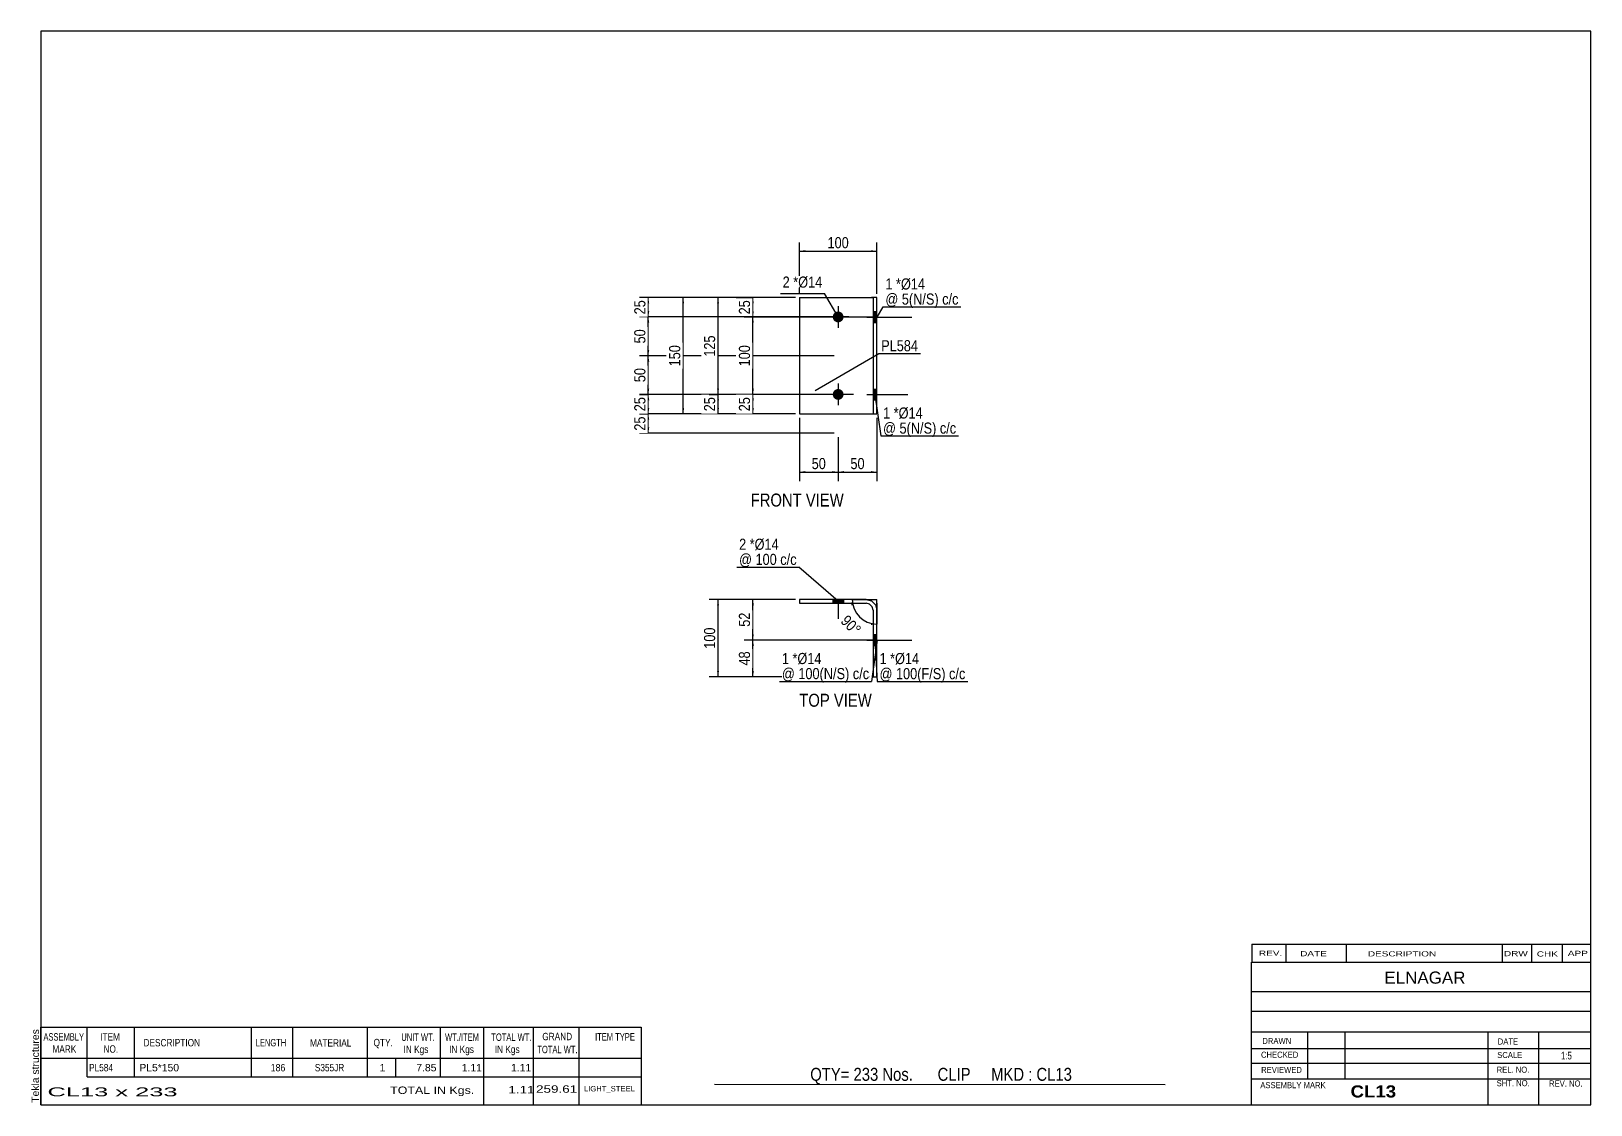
# Model space of a CAD drawing. Header units: millimetres. Extents: x 2 to 405, y 5 to 282.
import ezdxf

# ---------------------------------------------------------------- set-up
doc = ezdxf.new("R2010")
doc.units = ezdxf.units.MM
doc.linetypes.add('DXK_LINE_DOT1', pattern=[1.8814, 0.9407, -0.9407])
doc.styles.add('Arial', font='ARIAL.TTF', dxfattribs={"height": 0.2})
doc.styles.add('Arial Bold', font='ARIALBD.TTF', dxfattribs={"height": 0.2})
doc.styles.add('Arial Narrow', font='ARIALN.TTF', dxfattribs={"height": 0.2})

# ---------------------------------------------------------------- blocks, each defined once
blk = doc.blocks.new('Unknown-629170852-1215')
at = {"color": 5, "linetype": 'Continuous'}
for p, q in [((405, 282), (5, 282)), ((5, 282), (5, 5)), ((405, 5), (405, 282)), ((5, 5), (405, 5))]:
    blk.add_line(p, q, dxfattribs=at)
at = {"color": 174, "linetype": 'Continuous', "style": 'Arial'}
blk.add_text('Tekla structures', height=1.9102, rotation=90, dxfattribs=at).set_placement((4.5, 5.5))
blk = doc.blocks.new('Unknown-629170852-11 - 1236')
at = {"color": 0, "linetype": 'Continuous'}
blk.add_wipeout([(212.24, 159.35), (212.24, 162.85), (188.17, 162.85), (188.17, 159.35)], dxfattribs=at)
at = {"color": 96, "linetype": 'Continuous', "style": 'Arial Narrow'}
blk.add_text('FRONT VIEW', height=3.34, dxfattribs=at).set_placement((188.17, 159.35))
blk = doc.blocks.new('Unknown-629170852-12 - 1495')
at = {"color": 0, "linetype": 'Continuous'}
blk.add_wipeout([(219.46, 107.69), (219.46, 111.19), (200.72, 111.19), (200.72, 107.69)], dxfattribs=at)
at = {"color": 96, "linetype": 'Continuous', "style": 'Arial Narrow'}
blk.add_text('TOP VIEW', height=3.34, dxfattribs=at).set_placement((200.72, 107.69))
blk = doc.blocks.new('Bolt-629170852-1312 - 1236')
at = {"linetype": 'Continuous'}
blk.add_hatch(color=3, dxfattribs=at).paths.add_polyline_path([(219.75, 189.65), (219.75, 186.85), (220.75, 186.85), (220.75, 189.65)])
at = {"color": 3, "linetype": 'Continuous'}
for p, q in [((219.75, 189.65), (220.75, 189.65)), ((218.15, 188.25), (228.75, 188.25)), ((219.75, 186.85), (220.75, 186.85))]:
    blk.add_line(p, q, dxfattribs=at)
blk = doc.blocks.new('Bolt-629170852-1317 - 1236')
at = {"linetype": 'Continuous'}
blk.add_hatch(color=3, dxfattribs=at).paths.add_polyline_path([(219.75, 209.65), (219.75, 206.85), (220.75, 206.85), (220.75, 209.65)])
at = {"color": 3, "linetype": 'Continuous'}
for p, q in [((219.75, 209.65), (220.75, 209.65)), ((218.13, 208.25), (229.73, 208.25)), ((219.75, 206.85), (220.75, 206.85))]:
    blk.add_line(p, q, dxfattribs=at)
blk = doc.blocks.new('Bolt-629170852-1275 - 1236')
at = {"linetype": 'Continuous'}
for points in [[(210.75, 209.67), (211.04, 209.64), (211.32, 209.55), (211.57, 209.4), (211.79, 209.21), (211.96, 208.97), (212.08, 208.7), (212.14, 208.42), (212.14, 208.12), (212.08, 207.84), (211.96, 207.57), (211.79, 207.33), (211.57, 207.14), (211.32, 206.99), (211.04, 206.9), (210.75, 206.87), (210.46, 206.9), (210.18, 206.99), (209.93, 207.14), (209.71, 207.33), (209.54, 207.57), (209.42, 207.84), (209.36, 208.12), (209.36, 208.42), (209.42, 208.7), (209.54, 208.97), (209.71, 209.21), (209.93, 209.4), (210.18, 209.55), (210.46, 209.64)], [(210.75, 189.67), (211.04, 189.64), (211.32, 189.55), (211.57, 189.4), (211.79, 189.21), (211.96, 188.97), (212.08, 188.7), (212.14, 188.42), (212.14, 188.12), (212.08, 187.84), (211.96, 187.57), (211.79, 187.33), (211.57, 187.14), (211.32, 186.99), (211.04, 186.9), (210.75, 186.87), (210.46, 186.9), (210.18, 186.99), (209.93, 187.14), (209.71, 187.33), (209.54, 187.57), (209.42, 187.84), (209.36, 188.12), (209.36, 188.42), (209.42, 188.7), (209.54, 188.97), (209.71, 189.21), (209.93, 189.4), (210.18, 189.55), (210.46, 189.64)]]:
    blk.add_hatch(color=3, dxfattribs=at).paths.add_polyline_path(points)
at = {"color": 3, "linetype": 'Continuous'}
for p, q in [((210.75, 211.07), (210.75, 205.47)), ((213.55, 208.27), (207.95, 208.27)), ((210.75, 191.07), (210.75, 185.47)), ((213.55, 188.27), (207.95, 188.27))]:
    blk.add_line(p, q, dxfattribs=at)
blk = doc.blocks.new('Part-629170852-1333 - 1236')
at = {"color": 2, "linetype": 'Continuous'}
for p, q in [((200.75, 213.25), (200.75, 183.25)), ((200.75, 213.25), (217.95, 213.25)), ((217.95, 213.25), (219.75, 213.25)), ((220.75, 213.25), (219.75, 213.25)), ((219.75, 213.25), (219.75, 183.25)), ((220.75, 183.25), (220.75, 213.25)), ((200.75, 183.25), (220.75, 183.25))]:
    blk.add_line(p, q, dxfattribs=at)
at = {"color": 7, "linetype": 'DXK_LINE_DOT1'}
blk.add_line((219.75, 213.25), (219.35, 213.25), dxfattribs=at)
blk = doc.blocks.new('Bolt-629170852-1570 - 1495')
at = {"linetype": 'Continuous'}
blk.add_hatch(color=3, dxfattribs=at).paths.add_polyline_path([(220.75, 123.49), (220.75, 126.29), (219.75, 126.29), (219.75, 123.49)])
at = {"color": 3, "linetype": 'Continuous'}
for p, q in [((218.15, 124.89), (228.75, 124.89)), ((219.75, 126.29), (220.75, 126.29)), ((219.75, 123.49), (220.75, 123.49))]:
    blk.add_line(p, q, dxfattribs=at)
blk = doc.blocks.new('Part-629170852-1608 - 1495')
at = {"color": 2, "linetype": 'Continuous'}
for p, q in [((200.75, 135.39), (200.75, 134.39)), ((217.95, 135.39), (200.75, 135.39)), ((200.75, 134.39), (217.95, 134.39)), ((217.95, 135.39), (219.35, 135.02)), ((218.85, 134.15), (217.95, 134.39)), ((219.51, 133.49), (218.85, 134.15)), ((219.35, 135.02), (220.37, 133.99)), ((219.75, 132.59), (219.51, 133.49)), ((220.37, 133.99), (220.75, 132.59)), ((219.75, 132.59), (219.75, 115.39)), ((220.75, 115.39), (220.75, 132.59)), ((219.75, 115.39), (220.75, 115.39))]:
    blk.add_line(p, q, dxfattribs=at)
blk = doc.blocks.new('Bolt-629170852-1533 - 1495')
at = {"linetype": 'Continuous'}
blk.add_hatch(color=3, dxfattribs=at).paths.add_polyline_path([(212.15, 135.39), (209.35, 135.39), (209.35, 134.39), (212.15, 134.39)])
blk.add_hatch(color=3, dxfattribs=at).paths.add_polyline_path([(212.15, 135.39), (209.35, 135.39), (209.35, 134.39), (212.15, 134.39)])
at = {"color": 3, "linetype": 'Continuous'}
for p, q in [((209.35, 135.39), (209.35, 134.39)), ((209.35, 135.39), (209.35, 134.39)), ((210.75, 135.39), (210.75, 130.39)), ((210.75, 135.39), (210.75, 130.39)), ((212.15, 135.39), (212.15, 134.39)), ((212.15, 135.39), (212.15, 134.39))]:
    blk.add_line(p, q, dxfattribs=at)
blk = doc.blocks.new('Bolt-629170852-1607 - 1495')
at = {"linetype": 'Continuous'}
blk.add_hatch(color=3, dxfattribs=at).paths.add_polyline_path([(220.75, 123.5), (220.75, 126.3), (219.75, 126.3), (219.75, 123.5)])
at = {"color": 3, "linetype": 'Continuous'}
for p, q in [((218.13, 124.9), (229.73, 124.9)), ((219.75, 126.3), (220.75, 126.3)), ((219.75, 123.5), (220.75, 123.5))]:
    blk.add_line(p, q, dxfattribs=at)
blk = doc.blocks.new('StraightDimension-629170852-1456 - 1236')
at = {"linetype": 'Continuous'}
for points in [[(188.5, 211.75), (188.75, 213.25), (189, 211.75)], [(189, 209.75), (188.75, 208.25), (188.5, 209.75)]]:
    blk.add_hatch(color=7, dxfattribs=at).paths.add_polyline_path(points)
at = {"color": 7, "linetype": 'Continuous'}
for p, q in [((199.75, 213.25), (186.5, 213.25)), ((188.75, 208.25), (188.75, 213.25)), ((219.85, 208.25), (186.5, 208.25))]:
    blk.add_line(p, q, dxfattribs=at)
at = {"color": 0}
blk.add_wipeout([(188.6, 213.18), (184.4, 213.18), (184.4, 208.32), (188.6, 208.32)], dxfattribs=at)
at = {"color": 3, "style": 'Arial Narrow'}
blk.add_text('25', height=2.863, rotation=90.0002, dxfattribs=at).set_placement((188, 208.92))
blk = doc.blocks.new('StraightDimension-629170852-1461 - 1236')
at = {"linetype": 'Continuous'}
for points in [[(202.25, 225), (200.75, 225.25), (202.25, 225.5)], [(219.25, 225.5), (220.75, 225.25), (219.25, 225)]]:
    blk.add_hatch(color=7, dxfattribs=at).paths.add_polyline_path(points)
at = {"color": 7, "linetype": 'Continuous'}
for p, q in [((200.75, 214.25), (200.75, 227.5)), ((220.75, 214.25), (220.75, 227.5)), ((200.75, 225.25), (220.75, 225.25))]:
    blk.add_line(p, q, dxfattribs=at)
at = {"color": 0}
blk.add_wipeout([(214.09, 225.4), (214.09, 229.6), (207.41, 229.6), (207.41, 225.4)], dxfattribs=at)
at = {"color": 3, "style": 'Arial Narrow'}
blk.add_text('100', height=2.863, dxfattribs=at).set_placement((208.01, 226))
blk = doc.blocks.new('StraightDimension-629170852-1336 - 1236')
at = {"linetype": 'Continuous'}
for points in [[(161.5, 181.75), (161.75, 183.25), (162, 181.75)], [(162, 179.75), (161.75, 178.25), (161.5, 179.75)]]:
    blk.add_hatch(color=7, dxfattribs=at).paths.add_polyline_path(points)
at = {"color": 7, "linetype": 'Continuous'}
for p, q in [((199.75, 183.25), (159.5, 183.25)), ((161.75, 178.25), (161.75, 183.25)), ((209.75, 178.25), (159.5, 178.25))]:
    blk.add_line(p, q, dxfattribs=at)
at = {"color": 0}
blk.add_wipeout([(161.6, 183.18), (157.4, 183.18), (157.4, 178.32), (161.6, 178.32)], dxfattribs=at)
at = {"color": 3, "style": 'Arial Narrow'}
blk.add_text('25', height=2.863, rotation=90.0002, dxfattribs=at).set_placement((161, 178.92))
blk = doc.blocks.new('StraightDimension-629170852-1349 - 1236')
at = {"linetype": 'Continuous'}
for points in [[(161.5, 186.77), (161.75, 188.27), (162, 186.77)], [(162, 184.75), (161.75, 183.25), (161.5, 184.75)]]:
    blk.add_hatch(color=7, dxfattribs=at).paths.add_polyline_path(points)
at = {"color": 7, "linetype": 'Continuous'}
for p, q in [((209.75, 188.27), (159.5, 188.27)), ((161.75, 183.25), (161.75, 188.27)), ((199.75, 183.25), (159.5, 183.25))]:
    blk.add_line(p, q, dxfattribs=at)
at = {"color": 0}
blk.add_wipeout([(161.6, 188.19), (157.4, 188.19), (157.4, 183.33), (161.6, 183.33)], dxfattribs=at)
at = {"color": 3, "style": 'Arial Narrow'}
blk.add_text('25', height=2.863, rotation=90.0002, dxfattribs=at).set_placement((161, 183.93))
blk = doc.blocks.new('StraightDimension-629170852-1360 - 1236')
at = {"linetype": 'Continuous'}
for points in [[(161.5, 196.75), (161.75, 198.25), (162, 196.75)], [(162, 189.77), (161.75, 188.27), (161.5, 189.77)]]:
    blk.add_hatch(color=7, dxfattribs=at).paths.add_polyline_path(points)
at = {"color": 7, "linetype": 'Continuous'}
for p, q in [((209.75, 198.25), (159.5, 198.25)), ((161.75, 188.27), (161.75, 198.25)), ((209.75, 188.27), (159.5, 188.27))]:
    blk.add_line(p, q, dxfattribs=at)
at = {"color": 0}
blk.add_wipeout([(161.6, 195.69), (157.4, 195.69), (157.4, 190.83), (161.6, 190.83)], dxfattribs=at)
at = {"color": 3, "style": 'Arial Narrow'}
blk.add_text('50', height=2.863, rotation=90.0002, dxfattribs=at).set_placement((161, 191.43))
blk = doc.blocks.new('StraightDimension-629170852-1370 - 1236')
at = {"linetype": 'Continuous'}
for points in [[(161.5, 206.77), (161.75, 208.27), (162, 206.77)], [(162, 199.75), (161.75, 198.25), (161.5, 199.75)]]:
    blk.add_hatch(color=7, dxfattribs=at).paths.add_polyline_path(points)
at = {"color": 7, "linetype": 'Continuous'}
for p, q in [((209.75, 208.27), (159.5, 208.27)), ((161.75, 198.25), (161.75, 208.27)), ((209.75, 198.25), (159.5, 198.25))]:
    blk.add_line(p, q, dxfattribs=at)
at = {"color": 0}
blk.add_wipeout([(161.6, 205.69), (157.4, 205.69), (157.4, 200.83), (161.6, 200.83)], dxfattribs=at)
at = {"color": 3, "style": 'Arial Narrow'}
blk.add_text('50', height=2.863, rotation=90.0002, dxfattribs=at).set_placement((161, 201.43))
blk = doc.blocks.new('StraightDimension-629170852-1443 - 1236')
at = {"linetype": 'Continuous'}
for points in [[(188.5, 206.75), (188.75, 208.25), (189, 206.75)], [(189, 189.75), (188.75, 188.25), (188.5, 189.75)]]:
    blk.add_hatch(color=7, dxfattribs=at).paths.add_polyline_path(points)
at = {"color": 7, "linetype": 'Continuous'}
for p, q in [((219.85, 208.25), (186.5, 208.25)), ((188.75, 188.25), (188.75, 208.25)), ((214.75, 188.25), (186.5, 188.25))]:
    blk.add_line(p, q, dxfattribs=at)
at = {"color": 0}
blk.add_wipeout([(188.6, 201.59), (184.4, 201.59), (184.4, 194.91), (188.6, 194.91)], dxfattribs=at)
at = {"color": 3, "style": 'Arial Narrow'}
blk.add_text('100', height=2.863, rotation=90.0002, dxfattribs=at).set_placement((188, 195.51))
blk = doc.blocks.new('StraightDimension-629170852-1379 - 1236')
at = {"linetype": 'Continuous'}
for points in [[(161.5, 211.75), (161.75, 213.25), (162, 211.75)], [(162, 209.77), (161.75, 208.27), (161.5, 209.77)]]:
    blk.add_hatch(color=7, dxfattribs=at).paths.add_polyline_path(points)
at = {"color": 7, "linetype": 'Continuous'}
for p, q in [((199.75, 213.25), (159.5, 213.25)), ((161.75, 208.27), (161.75, 213.25)), ((209.75, 208.27), (159.5, 208.27))]:
    blk.add_line(p, q, dxfattribs=at)
at = {"color": 0}
blk.add_wipeout([(161.6, 213.19), (157.4, 213.19), (157.4, 208.33), (161.6, 208.33)], dxfattribs=at)
at = {"color": 3, "style": 'Arial Narrow'}
blk.add_text('25', height=2.863, rotation=90.0002, dxfattribs=at).set_placement((161, 208.93))
blk = doc.blocks.new('StraightDimension-629170852-1386 - 1236')
at = {"linetype": 'Continuous'}
for points in [[(170.5, 211.75), (170.75, 213.25), (171, 211.75)], [(171, 184.75), (170.75, 183.25), (170.5, 184.75)]]:
    blk.add_hatch(color=7, dxfattribs=at).paths.add_polyline_path(points)
at = {"color": 7, "linetype": 'Continuous'}
for p, q in [((199.75, 213.25), (168.5, 213.25)), ((170.75, 183.25), (170.75, 213.25)), ((199.75, 183.25), (168.5, 183.25))]:
    blk.add_line(p, q, dxfattribs=at)
at = {"color": 0}
blk.add_wipeout([(170.6, 201.59), (166.4, 201.59), (166.4, 194.91), (170.6, 194.91)], dxfattribs=at)
at = {"color": 3, "style": 'Arial Narrow'}
blk.add_text('150', height=2.863, rotation=90.0002, dxfattribs=at).set_placement((170, 195.51))
blk = doc.blocks.new('StraightDimension-629170852-1395 - 1236')
at = {"linetype": 'Continuous'}
for points in [[(179.5, 186.75), (179.75, 188.25), (180, 186.75)], [(180, 184.75), (179.75, 183.25), (179.5, 184.75)]]:
    blk.add_hatch(color=7, dxfattribs=at).paths.add_polyline_path(points)
at = {"color": 7, "linetype": 'Continuous'}
for p, q in [((214.75, 188.25), (177.5, 188.25)), ((179.75, 183.25), (179.75, 188.25)), ((199.75, 183.25), (177.5, 183.25))]:
    blk.add_line(p, q, dxfattribs=at)
at = {"color": 0}
blk.add_wipeout([(179.6, 188.18), (175.4, 188.18), (175.4, 183.32), (179.6, 183.32)], dxfattribs=at)
at = {"color": 3, "style": 'Arial Narrow'}
blk.add_text('25', height=2.863, rotation=90.0002, dxfattribs=at).set_placement((179, 183.92))
blk = doc.blocks.new('StraightDimension-629170852-1412 - 1236')
at = {"linetype": 'Continuous'}
for points in [[(179.5, 211.75), (179.75, 213.25), (180, 211.75)], [(180, 189.75), (179.75, 188.25), (179.5, 189.75)]]:
    blk.add_hatch(color=7, dxfattribs=at).paths.add_polyline_path(points)
at = {"color": 7, "linetype": 'Continuous'}
for p, q in [((199.75, 213.25), (177.5, 213.25)), ((179.75, 188.25), (179.75, 213.25)), ((214.75, 188.25), (177.5, 188.25))]:
    blk.add_line(p, q, dxfattribs=at)
at = {"color": 0}
blk.add_wipeout([(179.6, 204.09), (175.4, 204.09), (175.4, 197.41), (179.6, 197.41)], dxfattribs=at)
at = {"color": 3, "style": 'Arial Narrow'}
blk.add_text('125', height=2.863, rotation=90.0002, dxfattribs=at).set_placement((179, 198.01))
blk = doc.blocks.new('StraightDimension-629170852-1428 - 1236')
at = {"linetype": 'Continuous'}
for points in [[(188.5, 186.75), (188.75, 188.25), (189, 186.75)], [(189, 184.75), (188.75, 183.25), (188.5, 184.75)]]:
    blk.add_hatch(color=7, dxfattribs=at).paths.add_polyline_path(points)
at = {"color": 7, "linetype": 'Continuous'}
for p, q in [((214.75, 188.25), (186.5, 188.25)), ((188.75, 183.25), (188.75, 188.25)), ((199.75, 183.25), (186.5, 183.25))]:
    blk.add_line(p, q, dxfattribs=at)
at = {"color": 0}
blk.add_wipeout([(188.6, 188.18), (184.4, 188.18), (184.4, 183.32), (188.6, 183.32)], dxfattribs=at)
at = {"color": 3, "style": 'Arial Narrow'}
blk.add_text('25', height=2.863, rotation=90.0002, dxfattribs=at).set_placement((188, 183.92))
blk = doc.blocks.new('StraightDimension-629170852-1868 - 1236')
at = {"linetype": 'Continuous'}
for points in [[(212.25, 168), (210.75, 168.25), (212.25, 168.5)], [(219.25, 168.5), (220.75, 168.25), (219.25, 168)]]:
    blk.add_hatch(color=7, dxfattribs=at).paths.add_polyline_path(points)
at = {"color": 7, "linetype": 'Continuous'}
for p, q in [((220.75, 182.25), (220.75, 165.85)), ((210.75, 177.25), (210.75, 165.85)), ((210.75, 168.25), (220.75, 168.25))]:
    blk.add_line(p, q, dxfattribs=at)
at = {"color": 0}
blk.add_wipeout([(218.18, 168.4), (218.18, 172.6), (213.32, 172.6), (213.32, 168.4)], dxfattribs=at)
at = {"color": 3, "style": 'Arial Narrow'}
blk.add_text('50', height=2.863, dxfattribs=at).set_placement((213.92, 169))
blk = doc.blocks.new('StraightDimension-629170852-1869 - 1236')
at = {"linetype": 'Continuous'}
for points in [[(202.25, 168), (200.75, 168.25), (202.25, 168.5)], [(209.25, 168.5), (210.75, 168.25), (209.25, 168)]]:
    blk.add_hatch(color=7, dxfattribs=at).paths.add_polyline_path(points)
at = {"color": 7, "linetype": 'Continuous'}
for p, q in [((200.75, 182.25), (200.75, 165.85)), ((210.75, 177.25), (210.75, 165.85)), ((200.75, 168.25), (210.75, 168.25))]:
    blk.add_line(p, q, dxfattribs=at)
at = {"color": 0}
blk.add_wipeout([(208.18, 168.4), (208.18, 172.6), (203.32, 172.6), (203.32, 168.4)], dxfattribs=at)
at = {"color": 3, "style": 'Arial Narrow'}
blk.add_text('50', height=2.863, dxfattribs=at).set_placement((203.92, 169))
blk = doc.blocks.new('StraightDimension-629170852-1610 - 1495')
at = {"linetype": 'Continuous'}
for points in [[(179.5, 133.89), (179.75, 135.39), (180, 133.89)], [(180, 116.89), (179.75, 115.39), (179.5, 116.89)]]:
    blk.add_hatch(color=7, dxfattribs=at).paths.add_polyline_path(points)
at = {"color": 7, "linetype": 'Continuous'}
for p, q in [((199.75, 135.39), (177.5, 135.39)), ((179.75, 115.39), (179.75, 135.39)), ((218.75, 115.39), (177.5, 115.39))]:
    blk.add_line(p, q, dxfattribs=at)
at = {"color": 0}
blk.add_wipeout([(179.6, 128.74), (175.4, 128.74), (175.4, 122.05), (179.6, 122.05)], dxfattribs=at)
at = {"color": 3, "style": 'Arial Narrow'}
blk.add_text('100', height=2.863, rotation=90.0002, dxfattribs=at).set_placement((179, 122.65))
blk = doc.blocks.new('StraightDimension-629170852-1622 - 1495')
at = {"linetype": 'Continuous'}
for points in [[(188.5, 123.4), (188.75, 124.9), (189, 123.4)], [(189, 116.89), (188.75, 115.39), (188.5, 116.89)]]:
    blk.add_hatch(color=7, dxfattribs=at).paths.add_polyline_path(points)
at = {"color": 7, "linetype": 'Continuous'}
for p, q in [((219.85, 124.9), (186.5, 124.9)), ((188.75, 115.39), (188.75, 124.9)), ((218.75, 115.39), (186.5, 115.39))]:
    blk.add_line(p, q, dxfattribs=at)
at = {"color": 0}
blk.add_wipeout([(188.6, 122.57), (184.4, 122.57), (184.4, 117.72), (188.6, 117.72)], dxfattribs=at)
at = {"color": 3, "style": 'Arial Narrow'}
blk.add_text('48', height=2.863, rotation=90.0002, dxfattribs=at).set_placement((188, 118.32))
blk = doc.blocks.new('StraightDimension-629170852-1636 - 1495')
at = {"linetype": 'Continuous'}
for points in [[(188.5, 133.89), (188.75, 135.39), (189, 133.89)], [(189, 126.4), (188.75, 124.9), (188.5, 126.4)]]:
    blk.add_hatch(color=7, dxfattribs=at).paths.add_polyline_path(points)
at = {"color": 7, "linetype": 'Continuous'}
for p, q in [((199.75, 135.39), (186.5, 135.39)), ((188.75, 124.9), (188.75, 135.39)), ((219.85, 124.9), (186.5, 124.9))]:
    blk.add_line(p, q, dxfattribs=at)
at = {"color": 0}
blk.add_wipeout([(188.6, 132.57), (184.4, 132.57), (184.4, 127.72), (188.6, 127.72)], dxfattribs=at)
at = {"color": 3, "style": 'Arial Narrow'}
blk.add_text('52', height=2.863, rotation=90.0002, dxfattribs=at).set_placement((188, 128.32))
blk = doc.blocks.new('AngleDimension-629170852-1643 - 1495')
at = {"linetype": 'Continuous'}
for points in [[(214.14, 133.89), (214.39, 135.39), (214.64, 133.89)], [(219.25, 129.28), (220.75, 129.03), (219.25, 128.78)]]:
    blk.add_hatch(color=7, dxfattribs=at).paths.add_polyline_path(points)
at = {"color": 7, "linetype": 'Continuous'}
for p, q in [((214.39, 135.39), (220.75, 135.39)), ((220.75, 129.03), (220.75, 135.39)), ((220.75, 134.39), (220.75, 129.03))]:
    blk.add_line(p, q, dxfattribs=at)
blk.add_arc((220.75, 135.39), 6.36, 180, 270, dxfattribs=at)
at = {"color": 0}
blk.add_wipeout([(214.93, 125.01), (217.9, 127.98), (213.33, 132.54), (210.36, 129.57)], dxfattribs=at)
at = {"color": 3, "style": 'Arial Narrow'}
blk.add_text('90°', height=2.863, rotation=-45.0001, dxfattribs=at).set_placement((211.21, 129.57))
blk = doc.blocks.new('CBS_BOM-629170852-1898')
at = {"color": 7, "linetype": 'Continuous'}
for p, q in [((4.97, 16.97), (4.97, 24.97)), ((4.97, 24.97), (159.89, 24.97)), ((16.97, 16.97), (16.97, 24.97)), ((29.16, 16.97), (29.16, 24.97)), ((59.32, 16.97), (59.32, 24.97)), ((70, 16.97), (70, 24.97)), ((89.32, 16.97), (89.32, 24.97)), ((108.12, 16.97), (108.12, 24.97)), ((119.33, 16.97), (119.33, 24.97)), ((132.12, 16.97), (132.12, 24.97)), ((143.87, 16.97), (143.87, 24.97)), ((159.89, 24.96), (159.89, 16.98)), ((4.97, 16.97), (159.89, 16.97)), ((4.97, 12.17), (4.97, 16.97)), ((16.97, 12.17), (16.97, 16.97)), ((29.16, 12.17), (29.16, 16.97)), ((59.32, 12.17), (59.32, 16.97)), ((70, 12.17), (70, 16.97)), ((89.32, 12.17), (89.32, 16.97)), ((96.58, 12.17), (96.58, 16.97)), ((108.12, 12.17), (108.12, 16.97)), ((119.33, 12.17), (119.33, 16.97)), ((132.12, 12.17), (132.12, 16.97)), ((143.89, 12.17), (143.89, 16.97)), ((159.89, 16.96), (159.89, 12.17)), ((4.97, 4.97), (4.97, 12.15)), ((16.97, 12.17), (159.89, 12.17)), ((119.33, 4.97), (119.33, 12.15)), ((132.12, 4.97), (132.12, 12.15)), ((143.93, 4.97), (143.93, 12.15)), ((159.89, 12.17), (159.89, 4.97)), ((4.97, 4.97), (159.89, 4.97))]:
    blk.add_line(p, q, dxfattribs=at)
at = {"color": 3, "linetype": 'Continuous', "style": 'Arial'}
for s, height, width, p in [('ASSEMBLY', 1.91, 0.7, (5.65, 21.54)), ('MARK', 1.91, 0.8, (7.97, 18.41)), ('ITEM', 1.91, 0.8, (20.3, 21.54)), ('NO.', 1.91, 0.8, (21.15, 18.41)), ('DESCRIPTION', 1.9102, 0.8, (31.48, 20.04)), ('LENGTH', 1.91, 0.7, (60.43, 20.04)), ('MATERIAL', 1.91, 0.8, (74.45, 19.99)), ('QTY.', 1.91, 0.8, (90.84, 20.07)), ('UNIT WT.', 1.91, 0.7, (98.01, 21.47)), ('IN Kgs', 1.91, 0.8, (98.59, 18.33)), ('WT./ITEM', 1.91, 0.7, (109.3, 21.47)), ('IN Kgs', 1.91, 0.8, (110.34, 18.33)), ('TOTAL WT.', 1.91, 0.7, (121.24, 21.47)), ('IN Kgs', 1.91, 0.8, (122.13, 18.33)), ('TOTAL WT.', 1.91, 0.7, (133.13, 18.29)), ('GRAND', 1.91, 0.8, (134.39, 21.63)), ('ITEM TYPE', 1.91, 0.7, (148.03, 21.55))]:
    blk.add_text(s, height=height, dxfattribs=dict(at, width=width)).set_placement(p)
at = {"color": 7, "linetype": 'Continuous', "style": 'Arial'}
for s, width, p in [('PL584', 0.8, (17.43, 13.6)), ('186', 0.85, (64.3, 13.6)), ('S355JR', 0.8, (75.69, 13.6))]:
    blk.add_text(s, height=1.91, dxfattribs=dict(at, width=width)).set_placement(p)
for s, p in [('PL5*150', (30.41, 13.6)), ('1', (92.41, 13.6)), ('7.85', (101.88, 13.6)), ('1.11', (113.62, 13.6)), ('1.11', (126.33, 13.6))]:
    blk.add_text(s, height=1.91, dxfattribs=at).set_placement(p)
at = {"color": 6, "linetype": 'Continuous', "style": 'Arial'}
for s, height, width, p in [('CL13 x 233', 2.292, 2.05, (6.69, 7.16)), ('TOTAL IN Kgs.', 1.9102, 1.2, (95.13, 7.77)), ('1.11', 1.91, 1.3, (125.65, 7.92)), ('259.61', 1.91, 1.3, (132.79, 8.08))]:
    blk.add_text(s, height=height, dxfattribs=dict(at, width=width)).set_placement(p)
blk.add_text('LIGHT_STEEL', height=1.4135, dxfattribs=at).set_placement((145.14, 8.42))
blk = doc.blocks.new('CBS_CALLOFF-629170852-1899')
at = {"color": 7, "linetype": 'Continuous'}
blk.add_line((178.88, 10.27), (295.11, 10.25), dxfattribs=at)
at = {"color": 3, "linetype": 'Continuous', "style": 'Arial Narrow'}
blk.add_text('QTY= 233 Nos.      CLIP     MKD : CL13', height=3.3405, dxfattribs=at).set_placement((203.55, 11.16))
blk = doc.blocks.new('CBS_NAME_BLOG-629170852-1900')
at = {"color": 7, "linetype": 'Continuous'}
for p, q in [((317.41, 41.75), (404.93, 41.75)), ((317.41, 5.04), (317.41, 41.75)), ((317.41, 34.21), (404.93, 34.21)), ((317.48, 29.16), (405, 29.16)), ((317.41, 23.79), (404.93, 23.79)), ((331.93, 11.68), (331.93, 23.78)), ((341.62, 11.71), (341.62, 23.78)), ((378.53, 5.04), (378.53, 23.77)), ((391.58, 5.04), (391.58, 23.78)), ((317.42, 19.49), (405, 19.51)), ((317.41, 15.74), (404.93, 15.74)), ((317.41, 11.7), (404.93, 11.7)), ((317.41, 5), (405, 5))]:
    blk.add_line(p, q, dxfattribs=at)
at = {"color": 3, "linetype": 'Continuous', "style": 'Arial'}
blk.add_text('ELNAGAR', height=3.133, dxfattribs=at).set_placement((351.73, 36.22))
at = {"color": 3, "linetype": 'Continuous'}
for s, height, style, width, p in [('DRAWN', 1.566, 'Arial', 0.9, (320.24, 20.68)), ('DATE', 1.566, 'Arial', 0.9, (381, 20.52)), ('CHECKED', 1.566, 'Arial', 0.9, (319.89, 17.11)), ('SCALE', 1.566, 'Arial', 0.9, (380.85, 17.04)), ('1:5', 1.957, 'Arial Narrow', 0.9, (397.3, 16.68)), ('REVIEWED', 1.566, 'Arial', 0.9, (319.93, 13.19)), ('REL. NO.', 1.566, 'Arial', 0.9, (380.71, 13.24)), ('ASSEMBLY MARK', 1.5663, 'Arial', 0.9, (319.71, 9.26)), ('CL13', 3.131, 'Arial Bold', 1.1, (342.99, 6.86)), ('SHT. NO.', 1.566, 'Arial', 0.9, (380.71, 9.77)), ('REV. NO.', 1.566, 'Arial', 0.9, (394.23, 9.68))]:
    blk.add_text(s, height=height, dxfattribs=dict(at, style=style, width=width)).set_placement(p)
blk = doc.blocks.new('CBS_REVISION-629170852-1901')
at = {"color": 7, "linetype": 'Continuous'}
for p, q in [((317.49, 46.38), (404.99, 46.38)), ((317.49, 46.38), (317.49, 41.75)), ((326.29, 46.38), (326.29, 41.75)), ((341.88, 46.38), (341.88, 41.81)), ((382.14, 46.38), (382.14, 41.75)), ((389.68, 46.38), (389.68, 41.75)), ((397.63, 46.38), (397.63, 41.75)), ((317.49, 41.75), (404.99, 41.75))]:
    blk.add_line(p, q, dxfattribs=at)
at = {"color": 7, "style": 'Arial Narrow', "width": 1.7}
for s, height, p in [('REV.', 1.326, (319.35, 43.43)), ('DATE', 1.326, (329.98, 43.31)), ('DESCRIPTION', 1.3257, (347.46, 43.26)), ('DRW', 1.326, (382.57, 43.32)), ('CHK', 1.326, (391.06, 43.23)), ('APP', 1.326, (399.06, 43.38))]:
    blk.add_text(s, height=height, dxfattribs=at).set_placement(p)
blk = doc.blocks.new('Mark-629170852-1270 - 1236')
at = {"color": 0}
blk.add_wipeout([(198.26, 215.83), (198.26, 218.83), (196.43, 218.83), (196.43, 215.83)], dxfattribs=at)
blk.add_wipeout([(198.26, 215.83), (198.26, 218.83), (196.43, 218.83), (196.43, 215.83)], dxfattribs=at)
blk.add_wipeout([(200.44, 215.83), (200.44, 218.83), (199.16, 218.83), (199.16, 215.83)], dxfattribs=at)
blk.add_wipeout([(200.44, 215.83), (200.44, 218.83), (199.16, 218.83), (199.16, 215.83)], dxfattribs=at)
at = {"color": 3, "style": 'Arial Narrow'}
blk.add_text('2', height=2.86, dxfattribs=at).set_placement((196.43, 215.83))
at = {"color": 0}
blk.add_wipeout([(206.65, 215.83), (206.65, 218.83), (200.44, 218.83), (200.44, 215.83)], dxfattribs=at)
blk.add_wipeout([(206.65, 215.83), (206.65, 218.83), (200.44, 218.83), (200.44, 215.83)], dxfattribs=at)
at = {"color": 7, "linetype": 'Continuous'}
for p in [(195.83, 214.33), (210.75, 208.27)]:
    blk.add_line(p, (207.25, 214.33), dxfattribs=at)
at = {"color": 3, "style": 'Arial Narrow'}
for s, height, p in [('*', 2.86, (199.16, 215.83)), ('Ø14', 2.863, (200.44, 215.83))]:
    blk.add_text(s, height=height, dxfattribs=at).set_placement(p)
blk = doc.blocks.new('Mark-629170852-1308 - 1236')
at = {"color": 0}
blk.add_wipeout([(224.18, 182.05), (224.18, 185.05), (222.35, 185.05), (222.35, 182.05)], dxfattribs=at)
blk.add_wipeout([(224.18, 182.05), (224.18, 185.05), (222.35, 185.05), (222.35, 182.05)], dxfattribs=at)
blk.add_wipeout([(226.36, 182.05), (226.36, 185.05), (225.08, 185.05), (225.08, 182.05)], dxfattribs=at)
blk.add_wipeout([(226.36, 182.05), (226.36, 185.05), (225.08, 185.05), (225.08, 182.05)], dxfattribs=at)
blk.add_wipeout([(232.57, 182.05), (232.57, 185.05), (226.36, 185.05), (226.36, 182.05)], dxfattribs=at)
blk.add_wipeout([(232.57, 182.05), (232.57, 185.05), (226.36, 185.05), (226.36, 182.05)], dxfattribs=at)
at = {"color": 3, "style": 'Arial Narrow'}
blk.add_text('*', height=2.86, dxfattribs=at).set_placement((225.08, 182.05))
at = {"color": 0}
blk.add_wipeout([(241.21, 178.15), (241.21, 181.15), (222.35, 181.15), (222.35, 178.15)], dxfattribs=at)
blk.add_wipeout([(241.21, 178.15), (241.21, 181.15), (222.35, 181.15), (222.35, 178.15)], dxfattribs=at)
at = {"color": 7, "linetype": 'Continuous'}
for p, q in [((220.25, 188.25), (221.75, 177.55)), ((221.75, 177.55), (241.81, 177.55))]:
    blk.add_line(p, q, dxfattribs=at)
at = {"color": 3, "style": 'Arial Narrow'}
for s, height, p in [('1', 2.86, (222.35, 182.05)), ('@ 5(N/', 2.863, (222.35, 178.15)), ('Ø14', 2.863, (226.36, 182.05)), ('S) c/', 2.863, (232.81, 178.15)), ('c', 2.86, (239.56, 178.15))]:
    blk.add_text(s, height=height, dxfattribs=at).set_placement(p)
blk = doc.blocks.new('Mark-629170852-1329 - 1236')
at = {"color": 0}
blk.add_wipeout([(231.37, 199.41), (231.37, 202.41), (221.86, 202.41), (221.86, 199.41)], dxfattribs=at)
blk.add_wipeout([(231.37, 199.41), (231.37, 202.41), (221.86, 202.41), (221.86, 199.41)], dxfattribs=at)
at = {"color": 7, "linetype": 'Continuous'}
for p, q in [((204.81, 189.31), (221.26, 198.81)), ((221.26, 198.81), (231.97, 198.81))]:
    blk.add_line(p, q, dxfattribs=at)
at = {"color": 3, "style": 'Arial Narrow'}
blk.add_text('PL584', height=2.863, dxfattribs=at).set_placement((221.86, 199.41))
blk = doc.blocks.new('Mark-629170852-1313 - 1236')
at = {"color": 0}
blk.add_wipeout([(224.78, 215.35), (224.78, 218.35), (222.95, 218.35), (222.95, 215.35)], dxfattribs=at)
blk.add_wipeout([(224.78, 215.35), (224.78, 218.35), (222.95, 218.35), (222.95, 215.35)], dxfattribs=at)
blk.add_wipeout([(226.96, 215.35), (226.96, 218.35), (225.68, 218.35), (225.68, 215.35)], dxfattribs=at)
blk.add_wipeout([(226.96, 215.35), (226.96, 218.35), (225.68, 218.35), (225.68, 215.35)], dxfattribs=at)
blk.add_wipeout([(233.17, 215.35), (233.17, 218.35), (226.96, 218.35), (226.96, 215.35)], dxfattribs=at)
blk.add_wipeout([(233.17, 215.35), (233.17, 218.35), (226.96, 218.35), (226.96, 215.35)], dxfattribs=at)
at = {"color": 3, "style": 'Arial Narrow'}
blk.add_text('*', height=2.86, dxfattribs=at).set_placement((225.68, 215.35))
at = {"color": 0}
blk.add_wipeout([(241.81, 211.45), (241.81, 214.45), (222.95, 214.45), (222.95, 211.45)], dxfattribs=at)
blk.add_wipeout([(241.81, 211.45), (241.81, 214.45), (222.95, 214.45), (222.95, 211.45)], dxfattribs=at)
at = {"color": 7, "linetype": 'Continuous'}
for p, q in [((220.85, 208.25), (222.35, 210.85)), ((222.35, 210.85), (242.41, 210.85))]:
    blk.add_line(p, q, dxfattribs=at)
at = {"color": 3, "style": 'Arial Narrow'}
for s, height, p in [('1', 2.86, (222.95, 215.35)), ('Ø14', 2.863, (226.96, 215.35)), ('@ 5(N/', 2.863, (222.95, 211.45)), ('S) c/', 2.863, (233.41, 211.45)), ('c', 2.86, (240.16, 211.45))]:
    blk.add_text(s, height=height, dxfattribs=at).set_placement(p)
blk = doc.blocks.new('Mark-629170852-1529 - 1495')
at = {"color": 0}
blk.add_wipeout([(187.02, 148.18), (187.02, 151.18), (185.19, 151.18), (185.19, 148.18)], dxfattribs=at)
blk.add_wipeout([(187.02, 148.18), (187.02, 151.18), (185.19, 151.18), (185.19, 148.18)], dxfattribs=at)
blk.add_wipeout([(189.19, 148.18), (189.19, 151.18), (187.92, 151.18), (187.92, 148.18)], dxfattribs=at)
blk.add_wipeout([(189.19, 148.18), (189.19, 151.18), (187.92, 151.18), (187.92, 148.18)], dxfattribs=at)
blk.add_wipeout([(195.41, 148.18), (195.41, 151.18), (189.19, 151.18), (189.19, 148.18)], dxfattribs=at)
blk.add_wipeout([(195.41, 148.18), (195.41, 151.18), (189.19, 151.18), (189.19, 148.18)], dxfattribs=at)
at = {"color": 3, "style": 'Arial Narrow'}
blk.add_text('*', height=2.86, dxfattribs=at).set_placement((187.92, 148.18))
at = {"color": 0}
blk.add_wipeout([(200.04, 144.28), (200.04, 147.28), (185.19, 147.28), (185.19, 144.28)], dxfattribs=at)
blk.add_wipeout([(200.04, 144.28), (200.04, 147.28), (185.19, 147.28), (185.19, 144.28)], dxfattribs=at)
at = {"color": 7, "linetype": 'Continuous'}
for p in [(184.59, 143.68), (210.75, 134.89)]:
    blk.add_line(p, (200.64, 143.68), dxfattribs=at)
at = {"color": 3, "style": 'Arial Narrow'}
for s, height, p in [('2', 2.86, (185.19, 148.18)), ('Ø14', 2.863, (189.19, 148.18)), ('@ 100 c/', 2.863, (185.19, 144.28)), ('c', 2.86, (198.39, 144.28))]:
    blk.add_text(s, height=height, dxfattribs=at).set_placement(p)
blk = doc.blocks.new('Mark-629170852-1566 - 1495')
at = {"color": 0}
blk.add_wipeout([(223.26, 118.69), (223.26, 121.69), (221.44, 121.69), (221.44, 118.69)], dxfattribs=at)
blk.add_wipeout([(223.26, 118.69), (223.26, 121.69), (221.44, 121.69), (221.44, 118.69)], dxfattribs=at)
blk.add_wipeout([(225.44, 118.69), (225.44, 121.69), (224.16, 121.69), (224.16, 118.69)], dxfattribs=at)
blk.add_wipeout([(225.44, 118.69), (225.44, 121.69), (224.16, 121.69), (224.16, 118.69)], dxfattribs=at)
blk.add_wipeout([(231.66, 118.69), (231.66, 121.69), (225.44, 121.69), (225.44, 118.69)], dxfattribs=at)
blk.add_wipeout([(231.66, 118.69), (231.66, 121.69), (225.44, 121.69), (225.44, 118.69)], dxfattribs=at)
at = {"color": 3, "style": 'Arial Narrow'}
blk.add_text('*', height=2.86, dxfattribs=at).set_placement((224.16, 118.69))
at = {"color": 0}
blk.add_wipeout([(243.58, 114.79), (243.58, 117.79), (221.44, 117.79), (221.44, 114.79)], dxfattribs=at)
blk.add_wipeout([(243.58, 114.79), (243.58, 117.79), (221.44, 117.79), (221.44, 114.79)], dxfattribs=at)
at = {"color": 7, "linetype": 'Continuous'}
for p, q in [((220.25, 124.89), (220.84, 114.19)), ((220.84, 114.19), (244.18, 114.19))]:
    blk.add_line(p, q, dxfattribs=at)
at = {"color": 3, "style": 'Arial Narrow'}
for s, height, p in [('1', 2.86, (221.44, 118.69)), ('Ø14', 2.863, (225.44, 118.69)), ('@ 100(F/', 2.863, (221.44, 114.79)), ('S) c/', 2.863, (235.18, 114.79)), ('c', 2.86, (241.94, 114.79))]:
    blk.add_text(s, height=height, dxfattribs=at).set_placement(p)
blk = doc.blocks.new('Mark-629170852-1603 - 1495')
at = {"color": 0}
blk.add_wipeout([(198.07, 118.7), (198.07, 121.7), (196.24, 121.7), (196.24, 118.7)], dxfattribs=at)
blk.add_wipeout([(198.07, 118.7), (198.07, 121.7), (196.24, 121.7), (196.24, 118.7)], dxfattribs=at)
blk.add_wipeout([(200.24, 118.7), (200.24, 121.7), (198.97, 121.7), (198.97, 118.7)], dxfattribs=at)
blk.add_wipeout([(200.24, 118.7), (200.24, 121.7), (198.97, 121.7), (198.97, 118.7)], dxfattribs=at)
blk.add_wipeout([(206.46, 118.7), (206.46, 121.7), (200.24, 121.7), (200.24, 118.7)], dxfattribs=at)
blk.add_wipeout([(206.46, 118.7), (206.46, 121.7), (200.24, 121.7), (200.24, 118.7)], dxfattribs=at)
at = {"color": 3, "style": 'Arial Narrow'}
blk.add_text('*', height=2.86, dxfattribs=at).set_placement((198.97, 118.7))
at = {"color": 0}
blk.add_wipeout([(218.75, 114.8), (218.75, 117.8), (196.24, 117.8), (196.24, 114.8)], dxfattribs=at)
blk.add_wipeout([(218.75, 114.8), (218.75, 117.8), (196.24, 117.8), (196.24, 114.8)], dxfattribs=at)
at = {"color": 7, "linetype": 'Continuous'}
for p in [(220.85, 124.9), (195.64, 114.2)]:
    blk.add_line(p, (219.35, 114.2), dxfattribs=at)
at = {"color": 3, "style": 'Arial Narrow'}
for s, height, p in [('1', 2.86, (196.24, 118.7)), ('Ø14', 2.863, (200.24, 118.7)), ('@ 100(N/', 2.863, (196.24, 114.8)), ('S) c/', 2.863, (210.35, 114.8)), ('c', 2.86, (217.11, 114.8))]:
    blk.add_text(s, height=height, dxfattribs=at).set_placement(p)

msp = doc.modelspace()

# ---------------------------------------------------------------- block references
for name in ['Unknown-629170852-1215', 'Part-629170852-1333 - 1236', 'Bolt-629170852-1275 - 1236', 'Bolt-629170852-1317 - 1236', 'Bolt-629170852-1312 - 1236', 'Part-629170852-1608 - 1495', 'Bolt-629170852-1533 - 1495', 'Bolt-629170852-1607 - 1495', 'Bolt-629170852-1570 - 1495', 'CBS_REVISION-629170852-1901', 'CBS_NAME_BLOG-629170852-1900', 'CBS_BOM-629170852-1898', 'CBS_CALLOFF-629170852-1899']:
    msp.add_blockref(name, (0, 0))

# ---------------------------------------------------------------- next in the draw order: block references
for name in ['StraightDimension-629170852-1456 - 1236', 'StraightDimension-629170852-1336 - 1236', 'Unknown-629170852-11 - 1236', 'StraightDimension-629170852-1610 - 1495', 'Unknown-629170852-12 - 1495']:
    msp.add_blockref(name, (0, 0))

# ---------------------------------------------------------------- next in the draw order: block references
for name in ['StraightDimension-629170852-1461 - 1236', 'StraightDimension-629170852-1349 - 1236', 'StraightDimension-629170852-1622 - 1495']:
    msp.add_blockref(name, (0, 0))

# ---------------------------------------------------------------- next in the draw order: block references
for name in ['StraightDimension-629170852-1360 - 1236', 'StraightDimension-629170852-1636 - 1495']:
    msp.add_blockref(name, (0, 0))

# ---------------------------------------------------------------- next in the draw order: block references
for name in ['StraightDimension-629170852-1370 - 1236', 'AngleDimension-629170852-1643 - 1495']:
    msp.add_blockref(name, (0, 0))

# ---------------------------------------------------------------- next in the draw order: block references
for name in ['StraightDimension-629170852-1443 - 1236', 'Mark-629170852-1529 - 1495', 'Mark-629170852-1566 - 1495']:
    msp.add_blockref(name, (0, 0))

# ---------------------------------------------------------------- next in the draw order: block references
for name in ['Mark-629170852-1313 - 1236', 'StraightDimension-629170852-1379 - 1236', 'Mark-629170852-1603 - 1495']:
    msp.add_blockref(name, (0, 0))

# ---------------------------------------------------------------- next in the draw order: block references
msp.add_blockref('StraightDimension-629170852-1386 - 1236', (0, 0))

# ---------------------------------------------------------------- next in the draw order: block references
msp.add_blockref('StraightDimension-629170852-1395 - 1236', (0, 0))

# ---------------------------------------------------------------- next in the draw order: block references
msp.add_blockref('StraightDimension-629170852-1412 - 1236', (0, 0))

# ---------------------------------------------------------------- next in the draw order: block references
for name in ['Mark-629170852-1270 - 1236', 'StraightDimension-629170852-1428 - 1236']:
    msp.add_blockref(name, (0, 0))

# ---------------------------------------------------------------- next in the draw order: block references
msp.add_blockref('StraightDimension-629170852-1868 - 1236', (0, 0))

# ---------------------------------------------------------------- next in the draw order: block references
for name in ['Mark-629170852-1308 - 1236', 'StraightDimension-629170852-1869 - 1236']:
    msp.add_blockref(name, (0, 0))

# ---------------------------------------------------------------- next in the draw order: block references
msp.add_blockref('Mark-629170852-1329 - 1236', (0, 0))

doc.saveas('drawing.dxf')
